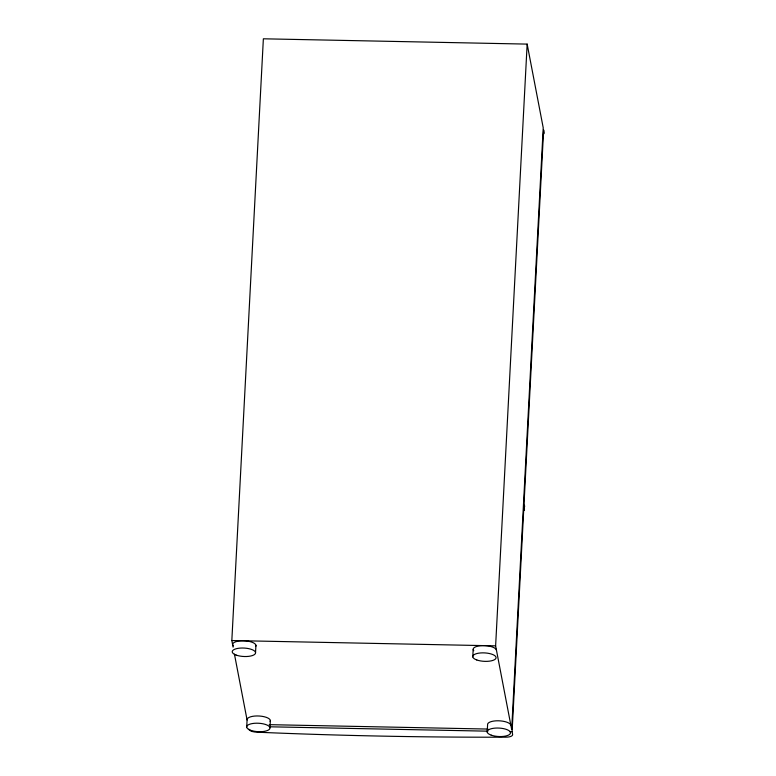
<?xml version="1.0" encoding="UTF-8"?>
<svg xmlns="http://www.w3.org/2000/svg" width="776" height="776" viewBox="0 0 776 776"><rect width="100%" height="100%" fill="white"/><g stroke="black" fill="none" stroke-linecap="round" stroke-linejoin="round"><path stroke-width="1.16" d="M233.101 647.145L231.83 640.539L263.365 38.8L527.156 44.106L543.219 127.797L511.685 729.537L495.621 645.845L527.156 44.106M246.7 727.228L247.078 719.982L234.449 654.187M255.546 652.509L255.925 645.263M269.97 727.694L270.349 720.448M472.778 656.874L473.156 649.628M487.212 732.059L487.59 724.813A11.679 4.219 3 0 1 498.405 720.788A11.679 4.219 3 0 1 510.86 725.279M248.844 729.197A7.789 2.813 3 0 0 257.147 732.195A1995.368 721.573 3 0 0 505.418 737.181A7.789 2.813 3 0 0 512.635 734.503L512.092 731.661L523.868 506.922L524.411 509.754A7.789 2.813 3 0 1 524.285 510.482M231.83 640.539L495.621 645.845M269.204 724.658L487.959 729.062M270.087 726.802L487.891 731.176M509.667 731.613L512.092 731.661M233.256 645.904A11.679 4.219 3 0 1 243.47 640.772A11.679 4.219 3 0 1 255.74 646.36M473.767 650.734A11.679 4.219 3 0 1 482.468 645.613A11.679 4.219 3 0 1 496.436 650.094M247.078 719.982A11.679 4.219 3 0 1 259.426 716.025A11.679 4.219 3 0 1 270.164 721.544M523.839 507.523A7.789 2.813 3 0 0 524.605 506.127L524.052 503.294L543.627 129.922L544.17 132.764A7.789 2.813 3 0 1 543.404 134.161M491.198 735.144A11.679 4.219 3 0 0 510.298 733.621A11.679 4.219 3 0 0 495.049 728.121A11.679 4.219 3 0 0 491.198 735.144M250.687 730.303A11.679 4.219 3 0 0 269.786 728.79A11.679 4.219 3 0 0 254.538 723.29A11.679 4.219 3 0 0 250.687 730.303M476.765 659.959A11.679 4.219 3 0 0 495.874 658.436A11.679 4.219 3 0 0 480.616 652.946A11.679 4.219 3 0 0 476.765 659.959M236.253 655.119A11.679 4.219 3 0 0 255.362 653.605A11.679 4.219 3 0 0 240.104 648.106A11.679 4.219 3 0 0 236.253 655.119"/></g></svg>
